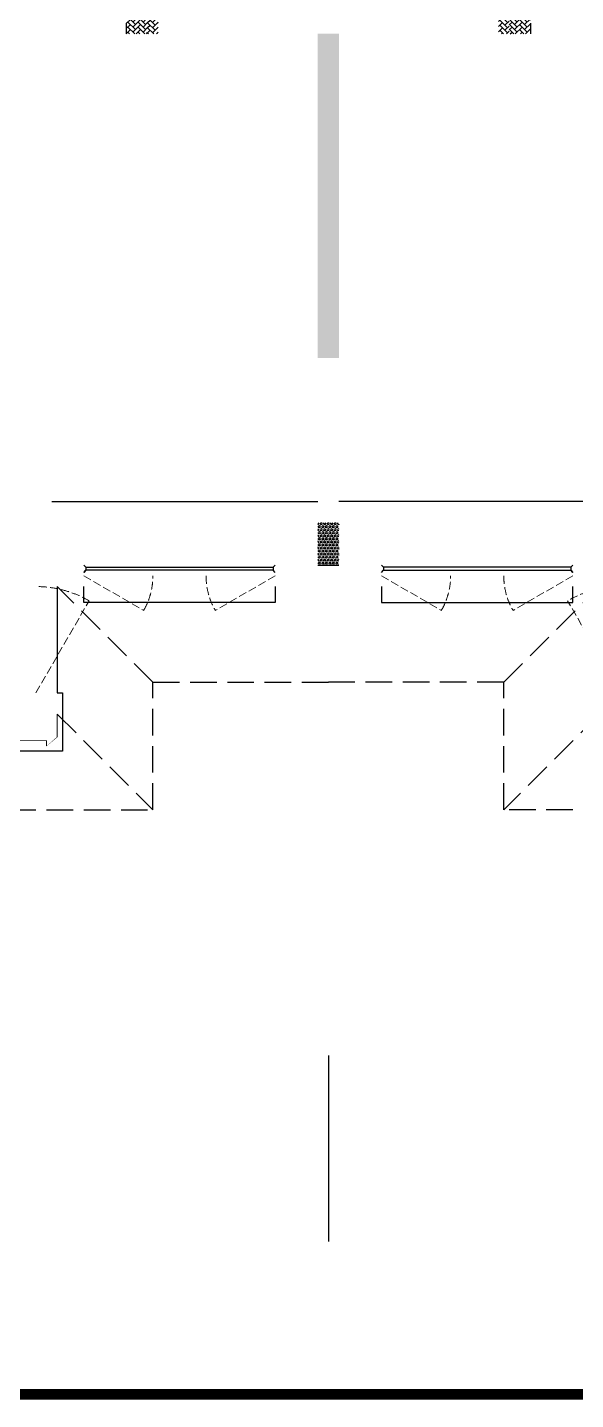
# Model space of a CAD drawing. Extents: x 3443499 to 7125205, y -1700016 to -264854.
# Drawn here: x 3544279 to 3549434, y -1055320 to -1042412 of the extents above; entities that cross this region are included whole.
import ezdxf

# ---------------------------------------------------------------- set-up
doc = ezdxf.new("R2010")
doc.units = 0
doc.header["$LTSCALE"] = 1000
doc.header["$MEASUREMENT"] = 0
doc.linetypes.add('DASH', pattern=[0.35, 0.25, -0.1])
doc.layers.get('0').update_dxf_attribs({"linetype": 'CONTINUOUS'})
for name, color, linetype in [('!校对', 2, 'CONTINUOUS'), ('3-栏杆1', 252, 'CONTINUOUS'), ('3.5方案汇报，与郭总、侯月琴确定户型_t8$0$2020.03.04 -1安徽标准化洋房户型(UA）_t8_t8$0$看线', 154, 'CONTINUOUS'), ('保温', 6, 'CONTINUOUS'), ('卫生间', 6, 'CONTINUOUS'), ('看线', 185, 'CONTINUOUS')]:
    doc.layers.add(name, color=color, linetype=linetype)
doc.layers.add('WINDOW', color=146, linetype='CONTINUOUS', lineweight=20)
doc.layers.add('图框', color=147, linetype='CONTINUOUS', lineweight=20)

# ---------------------------------------------------------------- blocks, each defined once
blk = doc.blocks.new('A$C263B1184')
at = {"layer": '保温', "linetype": 'ByBlock', "ltscale": 10}
h = blk.add_hatch(dxfattribs=at)
h.set_pattern_fill('AR-HBONE', color=251, scale=55)
h.set_pattern_definition([(45, (-1020960.393706007, -343310.6629492597), (0, 47.41575231924514), [100.584, -33.528]), (135, (-1020936.685846007, -343286.9550892597), (3.05311331771918e-15, 47.41575231924513), [100.584, -33.528])])
h.paths.add_polyline_path([(11899.99997930304, 6199.999901667237), (11900.00002070935, 8349.998519164685), (12100.00000440015, 8349.998715809605), (12099.99996299384, 6200.000098312157)])
h = blk.add_hatch(dxfattribs=at)
h.set_pattern_fill('AR-HBONE', color=251, scale=55)
h.set_pattern_definition([(45, (-1021060.393706001, -345260.6615691882), (0, 47.41575231924514), [100.584, -33.528]), (135, (-1021036.685846001, -345236.9537091882), (3.05311331771918e-15, 47.41575231924513), [100.584, -33.528])])
h.paths.add_polyline_path([(12100.0006663329, 6200.000109569752), (12100.00002291694, 6399.999899236194), (12200.00000439421, 6400.000095881114), (12200.00064781017, 6200.000306214672)])
at = {"layer": '保温', "color": 251, "linetype": 'ByBlock', "ltscale": 10}
blk.add_line((11900.00000000867, 6299.9999999883), (11900.00000000926, 6199.999999987485), dxfattribs=at)
blk = doc.blocks.new('A$C6C4C4DE5')
at = {"layer": '保温', "linetype": 'Continuous', "ltscale": 10}
h = blk.add_hatch(dxfattribs=at)
h.set_pattern_fill('HEX', color=251, scale=10, angle=90, style=0)
h.set_pattern_definition([(90, (-503782.4551314556, -514000.2093208389), (-16.49778, 1.010197673501861e-15), [9.525, -19.05]), (210, (-503782.4551314556, -514000.2093208389), (8.248889999999996, -14.28749658604684), [9.525, -19.05]), (150, (-503782.4551314556, -513990.6843208389), (-8.248890000000003, -14.28749658604684), [9.525, -19.05])])
edge = h.paths.add_edge_path()
edge.add_line((0.1912546377861872, 1950.001989877084), (200.1912383285817, 1950.001989877084))
edge.add_line((200.1912383285817, 1950.001989877084), (200.1912383285817, 5000.003076018824))
edge.add_line((200.1912383285817, 5000.003076018824), (0.1912546377861872, 5000.003272663744))
edge.add_line((0.1895721072214656, 5000.003596523777), (0.1912464729393832, 1950.001989877084))
h = blk.add_hatch(dxfattribs=at)
h.set_pattern_fill('HEX', color=251, scale=10, angle=90, style=0)
h.set_pattern_definition([(90, (-503782.4698887531, -516048.4609178798), (-16.49778, 1.010197673501861e-15), [9.525, -19.05]), (210, (-503782.4698887531, -516048.4609178798), (8.248889999999996, -14.28749658604684), [9.525, -19.05]), (150, (-503782.4698887531, -516038.9359178797), (-8.248890000000003, -14.28749658604684), [9.525, -19.05])])
h.paths.add_polyline_path([(0.0989619892789051, 4.656612873077393e-10), (200.0989456800744, 4.656612873077393e-10), (200.062109921244, 398.2528321666177), (0.06212623044848442, 398.2530288114212)])
at = {"layer": '保温', "color": 251, "linetype": 'ByBlock', "ltscale": 10}
blk.add_line((0, 0), (200.0000000020955, -1.268927007913589e-08), dxfattribs=at)
blk = doc.blocks.new('HFGHFHF')
at = {"layer": '卫生间', "color": 252, "linetype": 'DASH'}
for p, q in [((297866.5787155775, 673357.1717769002), (296966.5787412603, 674257.1717769002)), ((296966.5787024635, 673057.1717769038), (297866.5786813337, 672157.1717873199))]:
    blk.add_line(p, q, dxfattribs=at)
blk.add_lwpolyline([(282616.8350864521, 689157.1704769041), (280916.5788830324, 689157.1704769032), (280916.5812367696, 684657.1741508229), (280916.5787005334, 684657.1741508252), (280916.5787009982, 684357.1717768902), (272916.5787024875, 684357.1717768902), (272916.5787024838, 683357.171140483), (271116.5787024773, 683357.1727428748), (271116.5787023841, 673357.1717768742), (273766.5787349492, 673357.1717769586), (273766.5787783512, 672157.1717873106), (297866.5786813337, 672157.1717873199), (297866.5787155775, 673357.1717769002), (299516.5787024723, 673357.1717769002)], dxfattribs=at)
blk = doc.blocks.new('A$C16051DAC')
at = {"color": 252, "const_width": 8}
blk.add_lwpolyline([(24850.00000454579, 1900), (24850.00000454625, 1600.000000000233), (24749.99999529961, 1599.999561703997), (24750.00001379289, 1649.999999055639), (23700.00004186388, 1649.999989139847), (23700.00006035715, 1900.00086573232)], dxfattribs=at)
at = {"layer": '3-栏杆1', "color": 252}
for p, q in [((25120.26864435524, 3282.212409407599), (25100.0000139582, 3299.999987722142)), ((25100.0000139582, 3299.999987722142), (25120.26864417503, 3282.212409565924)), ((25120.26864417223, 3252.930129707558), (25100.00003750809, 3233.083254671888)), ((25100.00003750809, 3233.083254671888), (25120.26864417223, 3252.930129707558)), ((25120.26864417503, 3282.212409565924), (25120.26864417223, 3252.930129707558)), ((25120.26864417503, 3282.146332090022), (26879.73135577608, 3282.190811727662)), ((26879.73135577887, 3252.908541673096), (25120.26864417223, 3252.864081900101)), ((26879.73135559587, 3282.212409411091), (26899.99998599291, 3299.999987725634)), ((26899.99998599291, 3299.999987725634), (26879.73135577608, 3282.212409569416)), ((26879.73135577608, 3282.212409569416), (26879.73135577887, 3252.930129711051)), ((26899.99996244302, 3233.083254675381), (26879.73135577887, 3252.930129711051)), ((27920.26864440832, 3282.212409415049), (27900.00001401128, 3299.999987729592)), ((27900.00001401128, 3299.999987729592), (27920.26864422811, 3282.212409573374)), ((27900.00003756117, 3233.083254679339), (27920.26864422532, 3252.930129715009)), ((27920.26864422811, 3282.212409573374), (27920.26864422532, 3252.930129715009)), ((29679.73135582916, 3282.146332093282), (27920.26864422858, 3282.19081173162)), ((27920.26864422578, 3252.908541677054), (29679.73135583196, 3252.864081903594)), ((29679.73135564895, 3282.212409411091), (29699.99998604599, 3299.999987725634)), ((29699.99998604599, 3299.999987725634), (29679.73135582916, 3282.212409569416)), ((29679.73135582916, 3282.212409569416), (29679.73135583196, 3252.930129711051)), ((29679.73135583196, 3252.930129711051), (29699.99996249611, 3233.083254675381)), ((29699.99996249611, 3233.083254675381), (29679.73135583196, 3252.930129711051))]:
    blk.add_line(p, q, dxfattribs=at)
at = {"layer": '3.5方案汇报，与郭总、侯月琴确定户型_t8$0$2020.03.04 -1安徽标准化洋房户型(UA）_t8_t8$0$看线', "color": 252, "ltscale": 10}
for p, q in [((24800.00000123214, 3900.00000738888), (27300.00000006193, 3900.000007419148)), ((29999.99999877159, 3900.00000738888), (27499.99999994179, 3900.000007419148))]:
    blk.add_line(p, q, dxfattribs=at)
at = {"layer": 'WINDOW', "color": 252, "linetype": 'DASH', "ltscale": 0.3}
for points in [[(24650.00000000559, 2099.999999982072), (25150.00000000466, 2966.025403765263, 0.1316524975897076), (24649.99999999627, 3099.999999980209)], [(25100.00000004238, 3199.999999971827), (25663.13089373708, 2875.371602426749, 0.1314846383240589), (25749.99999999302, 3199.999999980442)], [(26899.99999991618, 3199.999999971827), (26336.86910622194, 2875.371602426749, -0.1314846383240589), (26249.99999996554, 3199.999999980442)], [(27900.00000008708, 3199.999999971827), (28463.13089378178, 2875.371602426749, 0.1314846383240589), (28550.00000003772, 3199.999999980442)], [(29699.99999996088, 3199.999999971827), (29136.86910626665, 2875.371602426749, -0.1314846383240589), (29050.00000001071, 3199.999999980442)], [(30149.99999999767, 2099.999999982072), (29649.99999999907, 2966.025403765263, -0.1316524975897076), (30150.00000000745, 3099.999999980209)]]:
    blk.add_lwpolyline(points, format="xyb", dxfattribs=at)
at = {"layer": '看线', "color": 252, "ltscale": 0.5}
for points in [[(24850.00003878959, 3099.999990883982), (24850.00000459561, 2100)], [(26899.99999997951, 3100), (26899.99999997951, 2950), (25099.99999997951, 2950), (25099.99999997811, 3099.999999974156)], [(27900.00000002421, 3100), (27900.00000002421, 2950), (29700.00000002421, 2950), (29700.00000002561, 3099.999999974156)]]:
    blk.add_lwpolyline(points, dxfattribs=at)
at = {"layer": '看线', "color": 252}
blk.add_lwpolyline([(24850.00000280654, 2100), (24900.00000275625, 2100.000219148118), (24900.00241338648, 1549.999993845122), (23650.00001720618, 1550.000147955259), (23650.00003518583, 1749.999999283114)], dxfattribs=at)
at = {"color": 252}
for name, p in [('HFGHFHF', (-272116.5787024703, -671157.1717769038)), ('A$C263B1184', (13599.99999999721, 2100.000000007218)), ('A$C6C4C4DE5', (27300.00000000186, 3300.000000002561))]:
    blk.add_blockref(name, p, dxfattribs=at)
at = {"color": 252, "xscale": -1}
for name, p in [('HFGHFHF', (326916.578702474, -671157.1717769038)), ('A$C263B1184', (41200.00000000605, 2100.000000008382))]:
    blk.add_blockref(name, p, dxfattribs=at)

msp = doc.modelspace()

# ---------------------------------------------------------------- linework, layer by layer
msp.add_line((3547109.120511717, -1052083.248033422), (3547109.120511717, -1053834.309756427))
msp.add_line((3547109.120511717, -1052083.248033422), (3547109.120511717, -1053834.309756427))
at = {"layer": '图框', "const_width": 100}
msp.add_lwpolyline([(3590906.656087864, -1055270.268429317), (3590906.656087864, -997870.2684293166), (3510306.656087864, -997870.2684293166), (3510306.656087864, -1055270.268429317)], close=True, dxfattribs=at)

# ---------------------------------------------------------------- block references
at = {"layer": '!校对', "color": 6}
msp.add_blockref('A$C16051DAC', (3519708.931802457, -1050772.086594288), dxfattribs=at)

doc.saveas('drawing.dxf')
